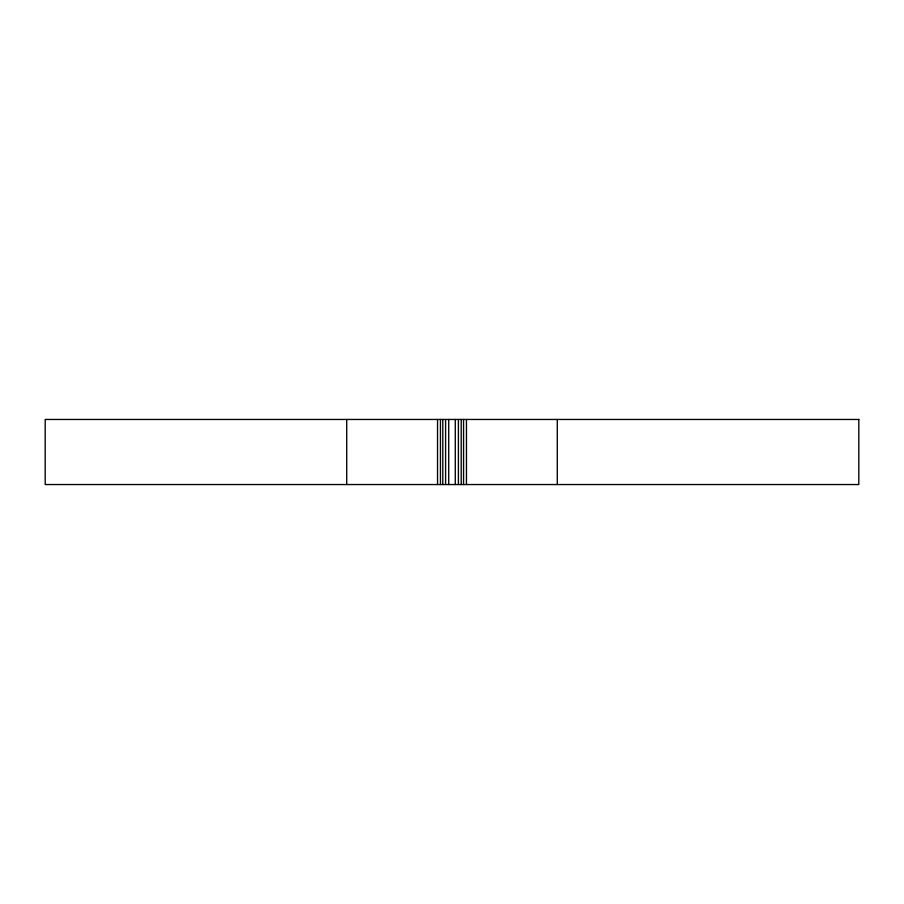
<?xml version="1.0" encoding="UTF-8"?>
<svg xmlns="http://www.w3.org/2000/svg" width="904" height="904" viewBox="0 0 904 904"><rect width="100%" height="100%" fill="white"/><g stroke="black" fill="none" stroke-linecap="round" stroke-linejoin="round"><path stroke-width="1.36" d="M557.282 419.456L557.282 484.544M466.464 419.456L466.464 484.544M463.56 419.456L463.56 484.544M461.209 419.456L461.209 484.544M458.407 419.456L458.407 484.544M455.277 419.456L455.277 484.544M448.723 419.456L448.723 484.544M445.593 419.456L445.593 484.544M442.791 419.456L442.791 484.544M440.44 419.456L440.44 484.544M437.536 419.456L437.536 484.544M346.718 419.456L346.718 484.544M858.8 419.456L45.2 419.456L45.2 484.544L858.8 484.544L858.8 419.456"/></g></svg>
